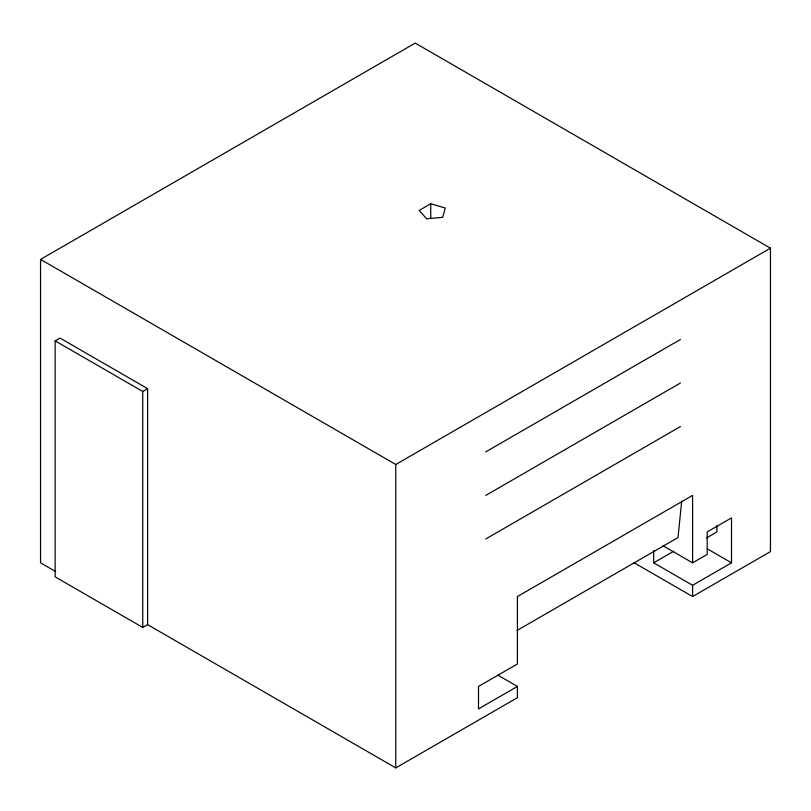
<?xml version="1.0" encoding="UTF-8"?>
<svg xmlns="http://www.w3.org/2000/svg" width="811" height="811" viewBox="0 0 811 811"><rect width="100%" height="100%" fill="white"/><g stroke="black" fill="none" stroke-linecap="round" stroke-linejoin="round"><path stroke-width="1.22" d="M681.706 501.097L677.996 537.541L517.053 630.461M55.685 571.562L40.55 562.824L40.55 259.408L415.232 43.095L770.45 248.176L770.45 551.592L692.594 596.541L633.878 562.641M147.602 624.632L142.736 627.44L55.148 576.874L55.148 340.884L60.014 338.075L147.602 388.641L147.602 624.632L395.768 767.905L517.418 697.673L517.418 686.441L497.954 675.198M430.732 203.754L419.216 210.404L426.616 218.777L442.694 217.307L445.239 208.021L430.732 203.754L430.732 218.737M55.148 340.884L142.736 391.449L147.602 388.641M40.55 259.408L395.768 464.49L770.45 248.176M485.789 451.849L680.429 339.474M485.789 495.399L680.429 383.025M485.789 538.94L680.429 426.566M653.666 550.71L653.666 562.824L673.769 551.227M706.543 537.916L716.924 531.925L716.924 525.68M662.932 545.702L692.594 562.824L707.192 554.4L707.192 531.925L731.522 517.874L731.522 562.824L692.594 585.299L653.666 562.824M517.418 686.441L478.49 708.915L478.49 686.441L517.418 663.966L517.418 596.541L692.594 495.399L692.594 562.824M707.192 548.783L731.522 562.824M692.594 585.299L692.594 596.541M395.768 464.49L395.768 767.905M142.736 391.449L142.736 627.44"/></g></svg>
